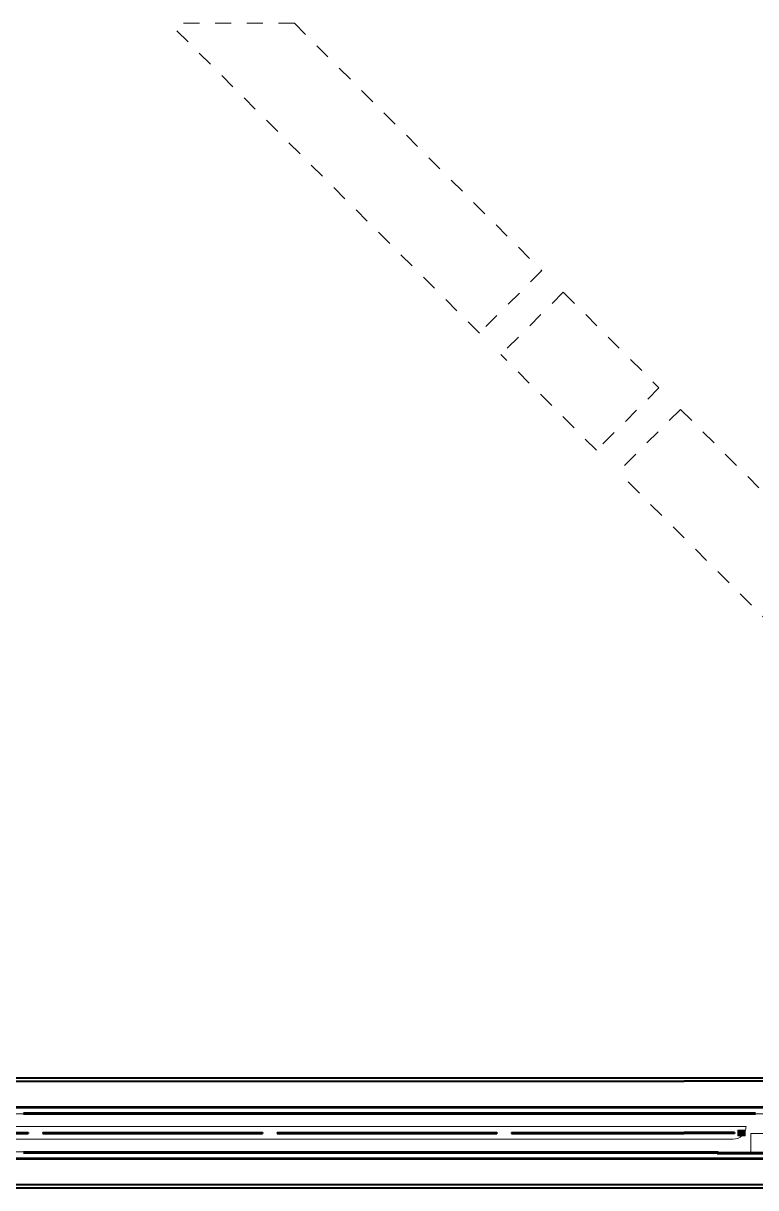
# Model space of a CAD drawing. Header units: metres. Extents: x 1807 to 3745, y 842 to 1968.
# Drawn here: x 2232 to 2457, y 1405.2 to 1762.9 of the extents above; entities that cross this region are included whole.
import ezdxf

# ---------------------------------------------------------------- set-up
doc = ezdxf.new("R2010")
doc.units = ezdxf.units.M
doc.header["$MEASUREMENT"] = 0
doc.linetypes.add('DGN2', pattern=[9.732586, 4.866293, -4.866293])
doc.layers.add('Level 1', color=7, linetype='Continuous', lineweight=0)

msp = doc.modelspace()

# ---------------------------------------------------------------- linework, layer by layer
at = {"layer": 'Level 1', "color": 7, "linetype": 'DGN2', "lineweight": 0}
for p, q in [((2315.28, 1762.9), (2276.92, 1762.9)), ((2372.1, 1667.72), (2276.92, 1762.9)), ((2315.28, 1762.9), (2391.28, 1686.9)), ((2391.28, 1686.9), (2372.1, 1667.72)), ((2397.9, 1680.28), (2378.72, 1661.1)), ((2397.9, 1680.28), (2427.28, 1650.9)), ((2408.1, 1631.72), (2378.72, 1661.1)), ((2427.28, 1650.9), (2408.1, 1631.72)), ((2433.9, 1644.28), (2414.72, 1625.1)), ((2433.9, 1644.28), (2571.21, 1506.97)), ((2552.03, 1487.79), (2414.72, 1625.1))]:
    msp.add_line(p, q, dxfattribs=at)
at = {"layer": 'Level 1', "color": 7, "linetype": 'Continuous', "lineweight": 40}
for p, q in [((2528.57, 1438.85), (1877.5, 1438.85)), ((2219, 1437.85), (2327, 1437.85)), ((2327, 1437.85), (2435, 1437.85)), ((2528.25, 1437.85), (2435, 1437.85)), ((1998.23, 1429.95), (2542.13, 1429.95)), ((1998.23, 1429.75), (2542.21, 1429.75)), ((2232.05, 1428.15), (2327, 1428.15)), ((2232.05, 1427.85), (2327, 1427.85)), ((2327, 1428.15), (2435, 1428.15)), ((2327, 1427.85), (2435, 1427.85)), ((2435, 1428.15), (2439, 1428.15)), ((2435, 1427.85), (2439, 1427.85)), ((2439, 1428.15), (2456.95, 1428.15)), ((2439, 1427.85), (2456.95, 1427.85)), ((2219, 1422.15), (2233.5, 1422.15)), ((2219, 1421.85), (2233.5, 1421.85)), ((2233.5, 1422.15), (2233.5, 1421.85)), ((2238, 1422.15), (2238, 1421.85)), ((2238, 1422.15), (2305.5, 1422.15)), ((2238, 1421.85), (2305.5, 1421.85)), ((2305.5, 1422.15), (2305.5, 1421.85)), ((2310, 1422.15), (2310, 1421.85)), ((2310, 1422.15), (2377.5, 1422.15)), ((2310, 1421.85), (2377.5, 1421.85)), ((2377.5, 1422.15), (2377.5, 1421.85)), ((2382, 1422.15), (2382, 1421.85)), ((2382, 1422.15), (2435, 1422.15)), ((2382, 1421.85), (2435, 1421.85)), ((2439, 1422.15), (2435, 1422.15)), ((2439, 1421.85), (2435, 1421.85)), ((2450.5, 1422.15), (2439, 1422.15)), ((2450.5, 1421.85), (2439, 1421.85)), ((2450.5, 1422.15), (2450.5, 1421.85)), ((1970.55, 1414.25), (2542.21, 1414.25)), ((1970.55, 1414.05), (2542.13, 1414.05)), ((2232.05, 1416.15), (2327, 1416.15)), ((2232.05, 1415.85), (2327, 1415.85)), ((2327, 1416.15), (2435, 1416.15)), ((2327, 1415.85), (2435, 1415.85)), ((2435, 1416.15), (2439, 1416.15)), ((2435, 1415.85), (2439, 1415.85)), ((2439, 1416.15), (2445.5, 1416.15)), ((2439, 1415.85), (2445.2, 1415.85)), ((2445.2, 1415.85), (2445.2, 1415.7)), ((2445.2, 1415.7), (2462.8, 1415.7)), ((2445.5, 1416.15), (2445.5, 1416)), ((2445.5, 1416), (2462.5, 1416)), ((2219, 1406.15), (2327, 1406.15)), ((2327, 1406.15), (2528.25, 1406.15)), ((1899, 1405.15), (2528.57, 1405.15))]:
    msp.add_line(p, q, dxfattribs=at)
at = {"layer": 'Level 1', "color": 7, "linetype": 'Continuous', "lineweight": 13}
for p, q in [((2528.25, 1437.85), (1878.3, 1437.85)), ((2012.5, 1427.85), (2565.15, 1427.85)), ((2036.98, 1423.95), (2454.02, 1423.95)), ((2451.5, 1422.87), (2453.74, 1422.87)), ((2451.5, 1421.07), (2451.5, 1422.87)), ((2453.74, 1421.07), (2451.5, 1421.07)), ((2451.78, 1421.07), (2451.78, 1422.87)), ((2452.06, 1421.07), (2452.06, 1422.87)), ((2452.34, 1421.07), (2452.34, 1422.87)), ((2452.62, 1421.07), (2452.62, 1422.87)), ((2452.9, 1421.07), (2452.9, 1422.87)), ((2453.18, 1421.07), (2453.18, 1422.87)), ((2453.46, 1421.07), (2453.46, 1422.87)), ((2453.74, 1422.87), (2453.74, 1421.07)), ((2455.5, 1421.85), (2455.5, 1416)), ((2455.5, 1421.85), (2462.5, 1421.85)), ((2040.88, 1420.05), (2450.12, 1420.05)), ((2445.5, 1416.15), (1970.55, 1416.15)), ((2445.5, 1416.15), (2445.5, 1416)), ((2445.5, 1416), (2462.5, 1416)), ((1899.8, 1406.15), (2528.25, 1406.15))]:
    msp.add_line(p, q, dxfattribs=at)
for start, end in [(338.1658, 359.9926), (270, 312.5054)]:
    msp.add_arc((2450.12, 1423.95), 3.9, start, end, dxfattribs=at)

doc.saveas('drawing.dxf')
